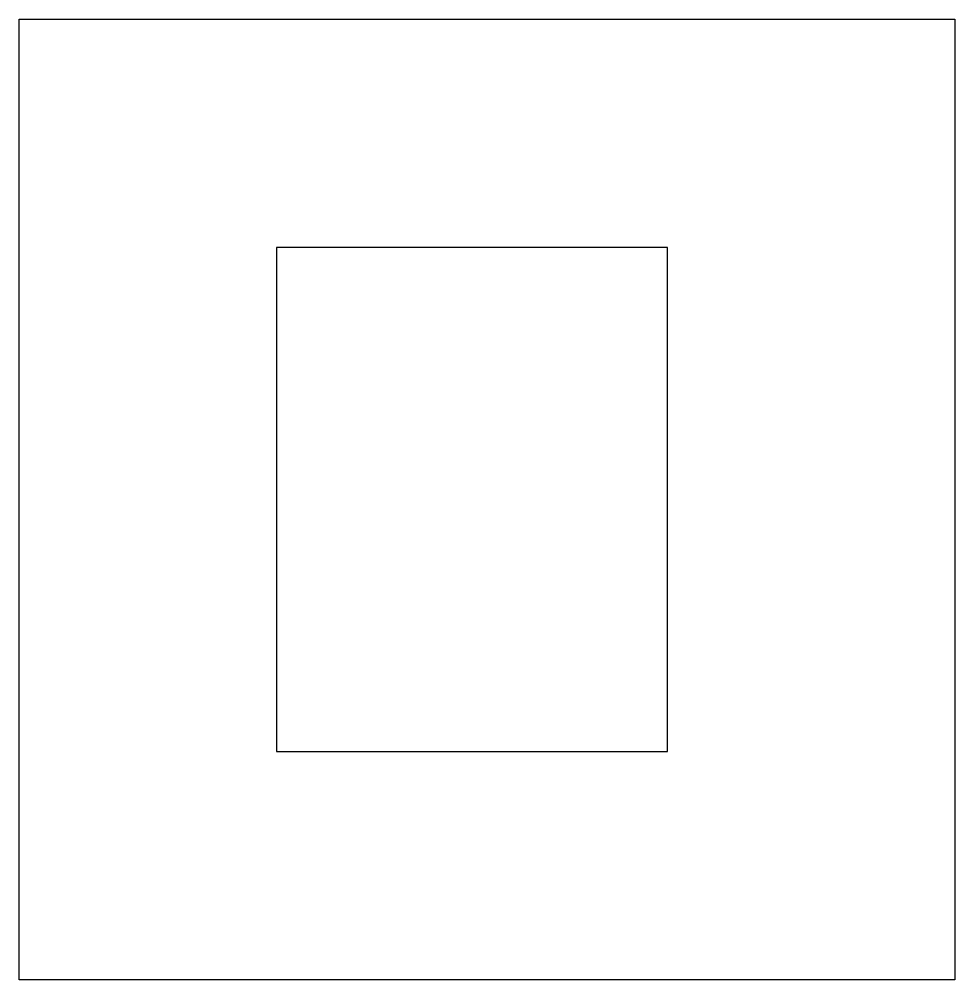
# Model space of a CAD drawing. Header units: millimetres. Extents: x -68 to 68, y -70 to 70.
import ezdxf

# ---------------------------------------------------------------- set-up
doc = ezdxf.new("R2010")
doc.units = ezdxf.units.MM
doc.layers.get('0').update_dxf_attribs({"linetype": 'CONTINUOUS'})

msp = doc.modelspace()

# ---------------------------------------------------------------- linework, layer by layer
for points in [[(68.17, 70), (68.17, -70), (-68.17, -70), (-68.17, 70)], [(-30.69, -10), (-30.69, -36.75), (26.31, -36.75), (26.31, 36.75), (-30.69, 36.75), (-30.69, 10), (-30.69, 10), (-30.69, -10)]]:
    msp.add_lwpolyline(points, close=True)

doc.saveas('drawing.dxf')
